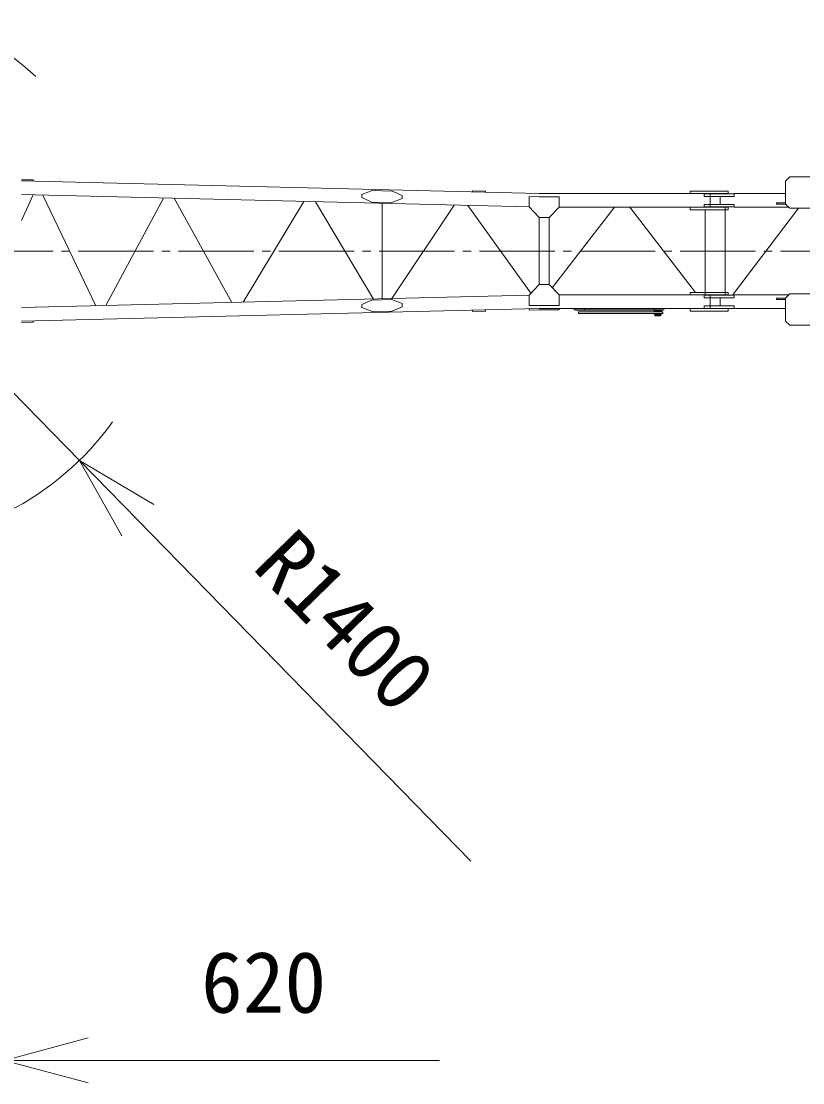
# Model space of a CAD drawing. Units: millimetres, scale not verified. Extents: x -18480 to 221138, y -24305 to 759804.
# Drawn here: x -11598 to -7859, y 16816 to 21896 of the extents above; entities that cross this region are included whole.
import ezdxf
from ezdxf.enums import TextEntityAlignment as Align

# ---------------------------------------------------------------- set-up
doc = ezdxf.new("R2010")
doc.units = ezdxf.units.MM
doc.header["$LTSCALE"] = 40
doc.linetypes.add('CHAIN2', pattern=[12, 9, -1, 1, -1])
for name, color, linetype, lineweight in [('0-1_10 常用実線', 3, 'Continuous', 18), ('0-3_12 常用一点鎖線', 3, 'CHAIN2', 18), ('0-4_05 寸法', 7, 'Continuous', 18)]:
    doc.layers.add(name, color=color, linetype=linetype, lineweight=lineweight)
doc.styles.add('ＭＳ ゴシック', font='')
doc.styles.get('ＭＳ ゴシック').set_extended_font_data('MS Gothic')

msp = doc.modelspace()

# ---------------------------------------------------------------- linework, layer by layer
at = {"layer": '0-1_10 常用実線'}
for p, q in [((-11597.18, 21066.81), (-9168.44, 21007.3)), ((-11540.28, 21065.42), (-11597.18, 20942.46)), ((-11241.47, 20534.17), (-11494.17, 21064.29)), ((-10916.9, 21050.14), (-11193.7, 20535.34)), ((-10590.19, 20550.13), (-10865.63, 21048.89)), ((-10245.82, 21033.7), (-10535.88, 20551.46)), ((-9913.27, 20566.72), (-10189.63, 21032.32)), ((-8301.86, 21071.13), (-8301.86, 21006.13)), ((-8253.72, 21019.13), (-8253.72, 21058.13)), ((-8186.32, 21071.13), (-8186.32, 21058.13)), ((-7940.79, 21071.13), (-8186.32, 21071.13)), ((-9871.32, 20567.75), (-9871.32, 21024.52)), ((-9526.67, 21016.07), (-9824.99, 20568.88)), ((-9159.79, 20594.16), (-9461.46, 21014.48)), ((-8759.43, 21006.13), (-9057.28, 20620.69)), ((-9024.01, 21006.13), (-8301.86, 21006.13)), ((-8371.53, 20598.13), (-8686.8, 21006.13)), ((-8325.94, 20586.13), (-8325.94, 20994.13)), ((-8229.65, 20585.13), (-8229.65, 21007.13)), ((-7879.14, 21001.13), (-8194.75, 20585.13)), ((-8186.32, 21006.13), (-8186.32, 21019.13)), ((-7926.35, 21006.13), (-8186.32, 21006.13)), ((-9120.29, 20636.13), (-9120.29, 20956.13)), ((-9072.15, 20636.13), (-9072.15, 20956.13)), ((-10719.43, 20796.13), (-10719.29, 20795.81)), ((-10719.39, 20796.13), (-10719.26, 20795.81)), ((-11597.18, 20525.45), (-9168.44, 20584.97)), ((-9024.01, 20586.13), (-8301.86, 20586.13)), ((-8301.86, 20521.13), (-8301.86, 20586.13)), ((-7926.35, 20586.13), (-8186.32, 20586.13)), ((-8186.32, 20586.13), (-8186.32, 20573.13)), ((-8253.72, 20573.13), (-8253.72, 20534.13)), ((-8186.32, 20521.13), (-8186.32, 20534.13)), ((-8528.14, 20512.83), (-8946.98, 20512.83)), ((-8932.54, 20506.13), (-8528.14, 20506.13)), ((-8932.54, 20497.13), (-8932.54, 20506.13)), ((-8528.14, 20497.13), (-8932.54, 20497.13)), ((-8913.28, 20515.13), (-8571.46, 20515.13)), ((-8592.57, 20515.13), (-8902.69, 20515.13)), ((-8570.02, 20509.13), (-8570.02, 20506.13)), ((-8534.39, 20509.13), (-8570.02, 20509.13)), ((-8570.02, 20494.13), (-8570.02, 20497.13)), ((-8570.02, 20494.13), (-8534.39, 20494.13)), ((-8564.24, 20509.13), (-8564.24, 20512.83)), ((-8562.8, 20490.43), (-8562.8, 20494.13)), ((-8541.62, 20494.13), (-8541.62, 20490.43)), ((-8540.17, 20509.13), (-8540.17, 20512.83)), ((-8534.39, 20509.13), (-8534.39, 20506.13)), ((-8534.39, 20497.13), (-8534.39, 20494.13)), ((-8528.14, 20497.13), (-8528.14, 20506.13)), ((-7940.79, 20521.13), (-8186.32, 20521.13))]:
    msp.add_line(p, q, dxfattribs=at)
for points in [[(-11597.18, 21137.83), (-11540.05, 21136.43), (-11540.19, 21130.44), (-11597.18, 21131.83)], [(-11597.18, 21131.83), (-9120.29, 21071.13), (-8301.86, 21071.13)], [(-8186.32, 21070.13), (-8330.75, 21070.13), (-8330.75, 21058.13), (-8186.32, 21058.13)], [(-8186.32, 21019.13), (-8330.75, 21019.13), (-8330.75, 21007.13), (-8186.32, 21007.13)], [(-7940.79, 21021.13), (-7984.12, 21021.13), (-7984.12, 21027.13), (-7940.79, 21027.13)], [(-8186.32, 20573.13), (-8330.75, 20573.13), (-8330.75, 20585.13), (-8186.32, 20585.13)], [(-8186.32, 20522.13), (-8330.75, 20522.13), (-8330.75, 20534.13), (-8186.32, 20534.13)], [(-7940.79, 20571.13), (-7984.12, 20571.13), (-7984.12, 20565.13), (-7940.79, 20565.13)], [(-11597.18, 20460.44), (-9120.29, 20521.13), (-8301.86, 20521.13)], [(-9168.42, 20519.95), (-9168.29, 20513.96), (-9120.22, 20515.13), (-9024.01, 20515.13), (-9024.01, 20521.13)], [(-8946.98, 20512.83), (-8946.98, 20515.13), (-8903.65, 20515.13)], [(-8571.46, 20515.13), (-8528.14, 20515.13), (-8528.14, 20512.83)], [(-11597.18, 20454.43), (-11540.05, 20455.83), (-11540.19, 20461.83), (-11597.18, 20460.44)]]:
    msp.add_lwpolyline(points, dxfattribs=at)
for points in [[(-7921.54, 21001.13), (-7286.05, 21001.13), (-7266.79, 21021.13), (-7266.79, 21131.13), (-7286.05, 21151.13), (-7921.54, 21151.13), (-7940.79, 21131.13), (-7940.79, 21021.13)], [(-9968.15, 21066.9), (-9968.49, 21051.91), (-9920.81, 21030.73), (-9824.55, 21028.38), (-9775.97, 21047.19), (-9775.63, 21062.19), (-9823.31, 21083.36), (-9919.56, 21085.72)], [(-9439.24, 21078.95), (-9439.1, 21084.95), (-9377.4, 21083.44), (-9377.54, 21077.44)], [(-8398.15, 21071.13), (-8215.21, 21071.13), (-8215.21, 21083.13), (-8398.15, 21083.13)], [(-9168.44, 21007.3), (-9168.44, 21057.31), (-9120.46, 21056.13), (-9024.01, 21056.13), (-9024.01, 21006.13), (-9072.15, 20956.13), (-9120.29, 20956.13)], [(-8398.15, 21006.13), (-8215.21, 21006.13), (-8215.21, 20994.13), (-8398.15, 20994.13)], [(-9168.44, 20584.97), (-9168.44, 20534.96), (-9120.46, 20536.13), (-9024.01, 20536.13), (-9024.01, 20586.13), (-9072.15, 20636.13), (-9120.29, 20636.13)], [(-8398.15, 20586.13), (-8215.21, 20586.13), (-8215.21, 20598.13), (-8398.15, 20598.13)], [(-7921.54, 20591.13), (-7286.05, 20591.13), (-7266.79, 20571.13), (-7266.79, 20461.13), (-7286.05, 20441.13), (-7921.54, 20441.13), (-7940.79, 20461.13), (-7940.79, 20571.13)], [(-9968.15, 20525.36), (-9968.49, 20540.36), (-9920.81, 20561.53), (-9824.55, 20563.89), (-9775.97, 20545.08), (-9775.63, 20530.08), (-9823.31, 20508.91), (-9919.56, 20506.55)], [(-9439.24, 20513.32), (-9439.1, 20507.32), (-9377.4, 20508.83), (-9377.54, 20514.83)], [(-8951.79, 20521.13), (-8903.65, 20521.13), (-8903.65, 20515.13), (-8951.79, 20515.13)], [(-8571.46, 20521.13), (-8523.32, 20521.13), (-8523.32, 20515.13), (-8571.46, 20515.13)], [(-8537.76, 20485.93), (-8537.76, 20490.43), (-8566.65, 20490.43), (-8566.65, 20485.93)], [(-8398.15, 20521.13), (-8215.21, 20521.13), (-8215.21, 20509.13), (-8398.15, 20509.13)]]:
    msp.add_lwpolyline(points, close=True, dxfattribs=at)
for centre, radius, start, end in [((-12303.15, 20796.13), 1140, 47.13088, 74.77724), ((-12297.58, 20796.13), 1400, 269.74762, 324.29787)]:
    msp.add_arc(centre, radius, start, end, dxfattribs=at)
at = {"layer": '0-3_12 常用一点鎖線'}
msp.add_line((5354.21, 20796.13), (-14977.58, 20796.13), dxfattribs=at)
at = {"layer": '0-4_05 寸法'}
for p, q in [((-12297.58, 20796.13), (-11319.49, 19794.47)), ((-11319.49, 19794.47), (-11040.03, 19508.27)), ((-9447.14, 17876.99), (-11040.03, 19508.27)), ((-11677.58, 16923.14), (-11277.58, 16923.14)), ((-11277.58, 16923.14), (-9597.58, 16923.14))]:
    msp.add_line(p, q, dxfattribs=at)
for points in [[(-11116.72, 19433.4), (-11319.49, 19794.47), (-10963.35, 19583.15)], [(-11277.58, 16815.96), (-11677.58, 16923.14), (-11277.58, 17030.32)]]:
    msp.add_lwpolyline(points, dxfattribs=at)

# ---------------------------------------------------------------- texts
at = {"layer": '0-4_05 寸法', "style": 'ＭＳ ゴシック'}
msp.add_text('R1400', height=293.3, rotation=314.318, dxfattribs=at).set_placement((-10562.6, 19219.73), align=Align.BOTTOM_LEFT)
msp.add_text('620', height=293.3, dxfattribs=at).set_placement((-10737.58, 17063.14), align=Align.BOTTOM_LEFT)

doc.saveas('drawing.dxf')
